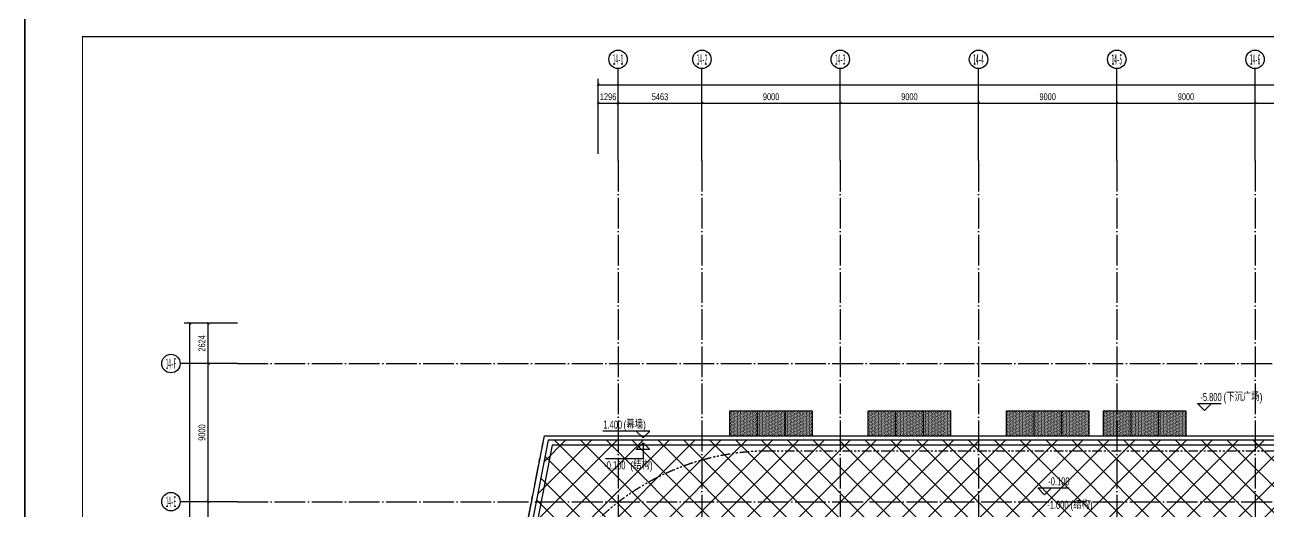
# Model space of a CAD drawing. Extents: x -233336 to 840473, y -28113 to 330904.
# Drawn here: x 651315 to 732232, y 28573 to 60258 of the extents above; entities that cross this region are included whole.
import ezdxf
from ezdxf.enums import TextEntityAlignment as Align
from ezdxf.xclip import XClip

# ---------------------------------------------------------------- set-up
doc = ezdxf.new("R2010")
doc.units = 0
doc.header["$LTSCALE"] = 1000
doc.header["$XCLIPFRAME"] = 2
doc.linetypes.add('104-14# 核心筒$0$DOTE', pattern=[2.42, 2, -0.2, 0.02, -0.2])
doc.linetypes.add('X-104 14#平面$0$PHANTOM2', pattern=[1.25, 0.625, -0.125, 0.125, -0.125, 0.125, -0.125])
doc.layers.get('0').update_dxf_attribs({"linetype": 'CONTINUOUS'})
doc.layers.get('Defpoints').update_dxf_attribs({"linetype": 'CONTINUOUS'})
for name, color, linetype in [('104-14# 核心筒$0$01-标注_轴线坐标', 8, 'CONTINUOUS'), ('104-14# 核心筒$0$A_AXIS-轴线', 8, '104-14# 核心筒$0$DOTE'), ('104-14# 核心筒$0$AXIS_TEXT', 7, 'CONTINUOUS'), ('AXIS_TEXT', 7, 'CONTINUOUS'), ('X-104 14#平面$0$01-标注_标高', 8, 'CONTINUOUS'), ('X-104 14#平面$0$A-C_玻璃幕墙', 8, 'CONTINUOUS'), ('X-104 14#平面$0$A-O_屋面', 8, 'CONTINUOUS'), ('X-104 14#平面$0$A-SUR_吊顶', 8, 'CONTINUOUS'), ('X-104 14#平面$0$EH_玻璃', 8, 'CONTINUOUS')]:
    doc.layers.add(name, color=color, linetype=linetype)
doc.layers.add('X-104 14#平面$0$降板', color=8, linetype='CONTINUOUS', plot=False)
doc.styles.add('104-14# 核心筒$0$_TCH_AXIS', font='STXIHEI.TTF', dxfattribs={"width": 0.8})
doc.styles.add('104-14# 核心筒$0$_TCH_DIM_T3', font='ros.shx', dxfattribs={"width": 0.705882, "bigfont": 'jd.shx'})
doc.styles.add('COMPLEX', font='COMPLEX')
doc.styles.add('X-104 14#平面$0$_TCH_DIM', font='ros.shx', dxfattribs={"width": 0.8, "bigfont": 'jd.shx'})
doc.dimstyles.new('104-14# 核心筒$0$_TCH_ARCH&&150', dxfattribs={"dimtxt": 446.25, "dimasz": 150, "dimexe": 375, "dimexo": 450, "dimgap": 189.375, "dimtad": 1, "dimdec": 0, "dimzin": 0, "dimdsep": 46, "dimtxsty": '104-14# 核心筒$0$_TCH_DIM_T3', "dimblk": '104-14# 核心筒$0$_ArchTick', "dimcen": 0.09, "dimclrt": 7, "dimazin": 2, "dimtfac": 1, "dimtdec": 0, "dimtix": 1, "dimtmove": 2, "dimatfit": 3, "dimfxl": 0, "dimtolj": 1, "dimtzin": 0, "dimarcsym": 0})

# ---------------------------------------------------------------- blocks, each defined once
blk = doc.blocks.new('图框-A1+1-2')
for points, const_width in [([(0, 0), (1261, 0), (1261, 594), (0, 594)], 0.05), ([(1186, 584), (25, 584), (25, 10), (1186, 10)], 0.5)]:
    blk.add_lwpolyline(points, close=True, dxfattribs=dict(const_width=const_width))
blk = doc.blocks.new('_AXISO')
blk.add_circle((0, 0), 0.5)
at = {"layer": 'AXIS_TEXT', "style": 'COMPLEX', "width": 1.041667}
blk.add_attdef('A', text='', height=0.56, dxfattribs=at).set_placement((-0.25, -0.28), (0.25, -0.28), align=Align.FIT)
blk = doc.blocks.new('104-14# 核心筒$0$_ArchTick')
at = {"color": 0, "linetype": 'ByBlock', "const_width": 0.4}
blk.add_lwpolyline([(-0.5, -0.5), (0.5, 0.5)], dxfattribs=at)
blk = doc.blocks.new('*D264')
at = {"layer": '104-14# 核心筒$0$01-标注_轴线坐标', "color": 0, "lineweight": -2}
for p, q in [((-1359, 54468), (-1359, 59343)), ((116900, 54468), (116900, 59343)), ((-1359, 58968), (116900, 58968))]:
    blk.add_line(p, q, dxfattribs=at)
at = {"layer": 'Defpoints', "color": 0}
for p in [(116900, 58968), (-1359, 54018), (116900, 54018)]:
    blk.add_point(p, dxfattribs=at)
at = {"layer": '104-14# 核心筒$0$01-标注_轴线坐标', "color": 0, "lineweight": -2, "xscale": 150, "yscale": 150, "zscale": 150, "rotation": 180}
blk.add_blockref('104-14# 核心筒$0$_ArchTick', (-1359, 58968), dxfattribs=at)
at = {"layer": '104-14# 核心筒$0$01-标注_轴线坐标', "color": 0, "lineweight": -2, "xscale": 150, "yscale": 150, "zscale": 150}
blk.add_blockref('104-14# 核心筒$0$_ArchTick', (116900, 58968), dxfattribs=at)
at = {"layer": '104-14# 核心筒$0$01-标注_轴线坐标', "color": 7, "insert": (57771, 59381), "char_height": 446.2, "attachment_point": 5, "style": '104-14# 核心筒$0$_TCH_DIM_T3'}
blk.add_mtext('\\A1;118259', dxfattribs=at)
blk = doc.blocks.new('*D265')
at = {"layer": '104-14# 核心筒$0$01-标注_轴线坐标', "color": 0, "lineweight": -2}
for p, q in [((-1359, 54468), (-1359, 58143)), ((-1359, 57768), (-63, 57768)), ((-63, 54468), (-63, 58143))]:
    blk.add_line(p, q, dxfattribs=at)
at = {"layer": 'Defpoints', "color": 0}
for p in [(-63, 57768), (-1359, 54018), (-63, 54018)]:
    blk.add_point(p, dxfattribs=at)
at = {"layer": '104-14# 核心筒$0$01-标注_轴线坐标', "color": 0, "lineweight": -2, "xscale": 150, "yscale": 150, "zscale": 150, "rotation": 180}
blk.add_blockref('104-14# 核心筒$0$_ArchTick', (-1359, 57768), dxfattribs=at)
at = {"layer": '104-14# 核心筒$0$01-标注_轴线坐标', "color": 0, "lineweight": -2, "xscale": 150, "yscale": 150, "zscale": 150}
blk.add_blockref('104-14# 核心筒$0$_ArchTick', (-63, 57768), dxfattribs=at)
at = {"layer": '104-14# 核心筒$0$01-标注_轴线坐标', "color": 7, "insert": (-711, 58181), "char_height": 446.2, "attachment_point": 5, "style": '104-14# 核心筒$0$_TCH_DIM_T3'}
blk.add_mtext('\\A1;1296', dxfattribs=at)
blk = doc.blocks.new('*D266')
at = {"layer": '104-14# 核心筒$0$01-标注_轴线坐标', "color": 0, "lineweight": -2}
for p, q in [((-63, 54468), (-63, 58143)), ((-63, 57768), (5400, 57768)), ((5400, 54468), (5400, 58143))]:
    blk.add_line(p, q, dxfattribs=at)
at = {"layer": 'Defpoints', "color": 0}
for p in [(5400, 57768), (-63, 54018), (5400, 54018)]:
    blk.add_point(p, dxfattribs=at)
at = {"layer": '104-14# 核心筒$0$01-标注_轴线坐标', "color": 0, "lineweight": -2, "xscale": 150, "yscale": 150, "zscale": 150, "rotation": 180}
blk.add_blockref('104-14# 核心筒$0$_ArchTick', (-63, 57768), dxfattribs=at)
at = {"layer": '104-14# 核心筒$0$01-标注_轴线坐标', "color": 0, "lineweight": -2, "xscale": 150, "yscale": 150, "zscale": 150}
blk.add_blockref('104-14# 核心筒$0$_ArchTick', (5400, 57768), dxfattribs=at)
at = {"layer": '104-14# 核心筒$0$01-标注_轴线坐标', "color": 7, "insert": (2669, 58181), "char_height": 446.2, "attachment_point": 5, "style": '104-14# 核心筒$0$_TCH_DIM_T3'}
blk.add_mtext('\\A1;5463', dxfattribs=at)
blk = doc.blocks.new('*D267')
at = {"layer": '104-14# 核心筒$0$01-标注_轴线坐标', "color": 0, "lineweight": -2}
for p, q in [((5400, 54468), (5400, 58143)), ((5400, 57768), (14400, 57768)), ((14400, 54468), (14400, 58143))]:
    blk.add_line(p, q, dxfattribs=at)
at = {"layer": 'Defpoints', "color": 0}
for p in [(14400, 57768), (5400, 54018), (14400, 54018)]:
    blk.add_point(p, dxfattribs=at)
at = {"layer": '104-14# 核心筒$0$01-标注_轴线坐标', "color": 0, "lineweight": -2, "xscale": 150, "yscale": 150, "zscale": 150, "rotation": 180}
blk.add_blockref('104-14# 核心筒$0$_ArchTick', (5400, 57768), dxfattribs=at)
at = {"layer": '104-14# 核心筒$0$01-标注_轴线坐标', "color": 0, "lineweight": -2, "xscale": 150, "yscale": 150, "zscale": 150}
blk.add_blockref('104-14# 核心筒$0$_ArchTick', (14400, 57768), dxfattribs=at)
at = {"layer": '104-14# 核心筒$0$01-标注_轴线坐标', "color": 7, "insert": (9900, 58181), "char_height": 446.2, "attachment_point": 5, "style": '104-14# 核心筒$0$_TCH_DIM_T3'}
blk.add_mtext('\\A1;9000', dxfattribs=at)
blk = doc.blocks.new('*D268')
at = {"layer": '104-14# 核心筒$0$01-标注_轴线坐标', "color": 0, "lineweight": -2}
for p, q in [((14400, 54468), (14400, 58143)), ((14400, 57768), (23400, 57768)), ((23400, 54468), (23400, 58143))]:
    blk.add_line(p, q, dxfattribs=at)
at = {"layer": 'Defpoints', "color": 0}
for p in [(23400, 57768), (14400, 54018), (23400, 54018)]:
    blk.add_point(p, dxfattribs=at)
at = {"layer": '104-14# 核心筒$0$01-标注_轴线坐标', "color": 0, "lineweight": -2, "xscale": 150, "yscale": 150, "zscale": 150, "rotation": 180}
blk.add_blockref('104-14# 核心筒$0$_ArchTick', (14400, 57768), dxfattribs=at)
at = {"layer": '104-14# 核心筒$0$01-标注_轴线坐标', "color": 0, "lineweight": -2, "xscale": 150, "yscale": 150, "zscale": 150}
blk.add_blockref('104-14# 核心筒$0$_ArchTick', (23400, 57768), dxfattribs=at)
at = {"layer": '104-14# 核心筒$0$01-标注_轴线坐标', "color": 7, "insert": (18900, 58181), "char_height": 446.2, "attachment_point": 5, "style": '104-14# 核心筒$0$_TCH_DIM_T3'}
blk.add_mtext('\\A1;9000', dxfattribs=at)
blk = doc.blocks.new('*D269')
at = {"layer": '104-14# 核心筒$0$01-标注_轴线坐标', "color": 0, "lineweight": -2}
for p, q in [((23400, 54468), (23400, 58143)), ((23400, 57768), (32400, 57768)), ((32400, 54468), (32400, 58143))]:
    blk.add_line(p, q, dxfattribs=at)
at = {"layer": 'Defpoints', "color": 0}
for p in [(32400, 57768), (23400, 54018), (32400, 54018)]:
    blk.add_point(p, dxfattribs=at)
at = {"layer": '104-14# 核心筒$0$01-标注_轴线坐标', "color": 0, "lineweight": -2, "xscale": 150, "yscale": 150, "zscale": 150, "rotation": 180}
blk.add_blockref('104-14# 核心筒$0$_ArchTick', (23400, 57768), dxfattribs=at)
at = {"layer": '104-14# 核心筒$0$01-标注_轴线坐标', "color": 0, "lineweight": -2, "xscale": 150, "yscale": 150, "zscale": 150}
blk.add_blockref('104-14# 核心筒$0$_ArchTick', (32400, 57768), dxfattribs=at)
at = {"layer": '104-14# 核心筒$0$01-标注_轴线坐标', "color": 7, "insert": (27900, 58181), "char_height": 446.2, "attachment_point": 5, "style": '104-14# 核心筒$0$_TCH_DIM_T3'}
blk.add_mtext('\\A1;9000', dxfattribs=at)
blk = doc.blocks.new('*D270')
at = {"layer": '104-14# 核心筒$0$01-标注_轴线坐标', "color": 0, "lineweight": -2}
for p, q in [((32400, 54468), (32400, 58143)), ((32400, 57768), (41400, 57768)), ((41400, 54468), (41400, 58143))]:
    blk.add_line(p, q, dxfattribs=at)
at = {"layer": 'Defpoints', "color": 0}
for p in [(41400, 57768), (32400, 54018), (41400, 54018)]:
    blk.add_point(p, dxfattribs=at)
at = {"layer": '104-14# 核心筒$0$01-标注_轴线坐标', "color": 0, "lineweight": -2, "xscale": 150, "yscale": 150, "zscale": 150, "rotation": 180}
blk.add_blockref('104-14# 核心筒$0$_ArchTick', (32400, 57768), dxfattribs=at)
at = {"layer": '104-14# 核心筒$0$01-标注_轴线坐标', "color": 0, "lineweight": -2, "xscale": 150, "yscale": 150, "zscale": 150}
blk.add_blockref('104-14# 核心筒$0$_ArchTick', (41400, 57768), dxfattribs=at)
at = {"layer": '104-14# 核心筒$0$01-标注_轴线坐标', "color": 7, "insert": (36900, 58181), "char_height": 446.2, "attachment_point": 5, "style": '104-14# 核心筒$0$_TCH_DIM_T3'}
blk.add_mtext('\\A1;9000', dxfattribs=at)
blk = doc.blocks.new('*D271')
at = {"layer": '104-14# 核心筒$0$01-标注_轴线坐标', "color": 0, "lineweight": -2}
for p, q in [((41400, 54468), (41400, 58143)), ((41400, 57768), (50400, 57768)), ((50400, 54468), (50400, 58143))]:
    blk.add_line(p, q, dxfattribs=at)
at = {"layer": 'Defpoints', "color": 0}
for p in [(50400, 57768), (41400, 54018), (50400, 54018)]:
    blk.add_point(p, dxfattribs=at)
at = {"layer": '104-14# 核心筒$0$01-标注_轴线坐标', "color": 0, "lineweight": -2, "xscale": 150, "yscale": 150, "zscale": 150, "rotation": 180}
blk.add_blockref('104-14# 核心筒$0$_ArchTick', (41400, 57768), dxfattribs=at)
at = {"layer": '104-14# 核心筒$0$01-标注_轴线坐标', "color": 0, "lineweight": -2, "xscale": 150, "yscale": 150, "zscale": 150}
blk.add_blockref('104-14# 核心筒$0$_ArchTick', (50400, 57768), dxfattribs=at)
at = {"layer": '104-14# 核心筒$0$01-标注_轴线坐标', "color": 7, "insert": (45900, 58181), "char_height": 446.2, "attachment_point": 5, "style": '104-14# 核心筒$0$_TCH_DIM_T3'}
blk.add_mtext('\\A1;9000', dxfattribs=at)
blk = doc.blocks.new('*D281')
at = {"layer": '104-14# 核心筒$0$01-标注_轴线坐标', "color": 0, "lineweight": -2}
for p, q in [((-24839, 43424), (-28307, 43424)), ((-27932, -2200), (-27932, 43424)), ((-24839, -2200), (-28307, -2200))]:
    blk.add_line(p, q, dxfattribs=at)
at = {"layer": 'Defpoints', "color": 0}
for p in [(-27932, 43424), (-24389, 43424), (-24389, -2200)]:
    blk.add_point(p, dxfattribs=at)
at = {"layer": '104-14# 核心筒$0$01-标注_轴线坐标', "color": 0, "lineweight": -2, "xscale": 150, "yscale": 150, "zscale": 150}
for p, rotation in [((-27932, 43424), 90), ((-27932, -2200), 270)]:
    blk.add_blockref('104-14# 核心筒$0$_ArchTick', p, dxfattribs=dict(at, rotation=rotation))
at = {"layer": '104-14# 核心筒$0$01-标注_轴线坐标', "color": 7, "insert": (-28344, 20612), "char_height": 446.2, "attachment_point": 5, "rotation": 90, "style": '104-14# 核心筒$0$_TCH_DIM_T3'}
blk.add_mtext('\\A1;45624', dxfattribs=at)
blk = doc.blocks.new('*D286')
at = {"layer": '104-14# 核心筒$0$01-标注_轴线坐标', "color": 0, "lineweight": -2}
for p, q in [((-24839, 31800), (-27107, 31800)), ((-26732, 25700), (-26732, 31800)), ((-24839, 25700), (-27107, 25700))]:
    blk.add_line(p, q, dxfattribs=at)
at = {"layer": 'Defpoints', "color": 0}
for p in [(-26732, 31800), (-24389, 31800), (-24389, 25700)]:
    blk.add_point(p, dxfattribs=at)
at = {"layer": '104-14# 核心筒$0$01-标注_轴线坐标', "color": 0, "lineweight": -2, "xscale": 150, "yscale": 150, "zscale": 150}
for p, rotation in [((-26732, 31800), 90), ((-26732, 25700), 270)]:
    blk.add_blockref('104-14# 核心筒$0$_ArchTick', p, dxfattribs=dict(at, rotation=rotation))
at = {"layer": '104-14# 核心筒$0$01-标注_轴线坐标', "color": 7, "insert": (-27144, 28750), "char_height": 446.2, "attachment_point": 5, "rotation": 90, "style": '104-14# 核心筒$0$_TCH_DIM_T3'}
blk.add_mtext('\\A1;6100', dxfattribs=at)
blk = doc.blocks.new('*D287')
at = {"layer": '104-14# 核心筒$0$01-标注_轴线坐标', "color": 0, "lineweight": -2}
for p, q in [((-24839, 40800), (-27107, 40800)), ((-26732, 31800), (-26732, 40800)), ((-24839, 31800), (-27107, 31800))]:
    blk.add_line(p, q, dxfattribs=at)
at = {"layer": 'Defpoints', "color": 0}
for p in [(-26732, 40800), (-24389, 40800), (-24389, 31800)]:
    blk.add_point(p, dxfattribs=at)
at = {"layer": '104-14# 核心筒$0$01-标注_轴线坐标', "color": 0, "lineweight": -2, "xscale": 150, "yscale": 150, "zscale": 150}
for p, rotation in [((-26732, 40800), 90), ((-26732, 31800), 270)]:
    blk.add_blockref('104-14# 核心筒$0$_ArchTick', p, dxfattribs=dict(at, rotation=rotation))
at = {"layer": '104-14# 核心筒$0$01-标注_轴线坐标', "color": 7, "insert": (-27144, 36300), "char_height": 446.2, "attachment_point": 5, "rotation": 90, "style": '104-14# 核心筒$0$_TCH_DIM_T3'}
blk.add_mtext('\\A1;9000', dxfattribs=at)
blk = doc.blocks.new('*D288')
at = {"layer": '104-14# 核心筒$0$01-标注_轴线坐标', "color": 0, "lineweight": -2}
for p, q in [((-24839, 43424), (-27107, 43424)), ((-26732, 40800), (-26732, 43424)), ((-24839, 40800), (-27107, 40800))]:
    blk.add_line(p, q, dxfattribs=at)
at = {"layer": 'Defpoints', "color": 0}
for p in [(-26732, 43424), (-24389, 43424), (-24389, 40800)]:
    blk.add_point(p, dxfattribs=at)
at = {"layer": '104-14# 核心筒$0$01-标注_轴线坐标', "color": 0, "lineweight": -2, "xscale": 150, "yscale": 150, "zscale": 150}
for p, rotation in [((-26732, 43424), 90), ((-26732, 40800), 270)]:
    blk.add_blockref('104-14# 核心筒$0$_ArchTick', p, dxfattribs=dict(at, rotation=rotation))
at = {"layer": '104-14# 核心筒$0$01-标注_轴线坐标', "color": 7, "insert": (-27144, 42112), "char_height": 446.2, "attachment_point": 5, "rotation": 90, "style": '104-14# 核心筒$0$_TCH_DIM_T3'}
blk.add_mtext('\\A1;2624', dxfattribs=at)
blk = doc.blocks.new('104-14# 核心筒')
at = {"layer": '104-14# 核心筒$0$01-标注_轴线坐标'}
for p, q in [((-62.7, 54018.4), (-62.7, 60018.4)), ((5400, 54018.4), (5400, 60018.4)), ((14400, 54018.4), (14400, 60018.4)), ((23400, 54018.4), (23400, 60018.4)), ((32400, 54018.4), (32400, 60018.4)), ((41400, 54018.4), (41400, 60018.4)), ((-25226.6, 40800), (-28562.7, 40800)), ((-25226.6, 31800), (-28562.7, 31800))]:
    blk.add_line(p, q, dxfattribs=at)
at = {"layer": '104-14# 核心筒$0$A_AXIS-轴线'}
for p, q in [((-62.7, 54018.4), (-62.7, -8545.1)), ((5400, 54018.4), (5400, -8545.1)), ((14400, 54018.4), (14400, -8545.1)), ((23400, 54018.4), (23400, -8545.1)), ((32400, 54018.4), (32400, -8545.1)), ((41400, 54018.4), (41400, -8545.1)), ((-24839, 40800), (120259.9, 40800)), ((-24839, 31800), (120259.9, 31800))]:
    blk.add_line(p, q, dxfattribs=at)
at = {"layer": '104-14# 核心筒$0$01-标注_轴线坐标'}
ref = blk.add_blockref('_AXISO', (-62.7, 60618.4), dxfattribs=dict(at, xscale=1200, yscale=1200, zscale=1200))
ref.add_attrib('A', '14-1', dxfattribs={"layer": '104-14# 核心筒$0$AXIS_TEXT', "height": 678.82, "style": '104-14# 核心筒$0$_TCH_AXIS', "width": 0.46828}).set_placement((-402.1, 60279), (276.7, 60279), align=Align.FIT)
ref = blk.add_blockref('_AXISO', (5400, 60618.4), dxfattribs=dict(at, xscale=1200, yscale=1200, zscale=1200))
ref.add_attrib('A', '14-2', dxfattribs={"layer": '104-14# 核心筒$0$AXIS_TEXT', "height": 678.82, "style": '104-14# 核心筒$0$_TCH_AXIS', "width": 0.46828}).set_placement((5060.6, 60279), (5739.4, 60279), align=Align.FIT)
ref = blk.add_blockref('_AXISO', (14400, 60618.4), dxfattribs=dict(at, xscale=1200, yscale=1200, zscale=1200))
ref.add_attrib('A', '14-3', dxfattribs={"layer": '104-14# 核心筒$0$AXIS_TEXT', "height": 678.82, "style": '104-14# 核心筒$0$_TCH_AXIS', "width": 0.46828}).set_placement((14060.6, 60279), (14739.4, 60279), align=Align.FIT)
ref = blk.add_blockref('_AXISO', (23400, 60618.4), dxfattribs=dict(at, xscale=1200, yscale=1200, zscale=1200))
ref.add_attrib('A', '14-4', dxfattribs={"layer": '104-14# 核心筒$0$AXIS_TEXT', "height": 678.82, "style": '104-14# 核心筒$0$_TCH_AXIS', "width": 0.46828}).set_placement((23060.6, 60279), (23739.4, 60279), align=Align.FIT)
ref = blk.add_blockref('_AXISO', (32400, 60618.4), dxfattribs=dict(at, xscale=1200, yscale=1200, zscale=1200))
ref.add_attrib('A', '14-5', dxfattribs={"layer": '104-14# 核心筒$0$AXIS_TEXT', "height": 678.82, "style": '104-14# 核心筒$0$_TCH_AXIS', "width": 0.46828}).set_placement((32060.6, 60279), (32739.4, 60279), align=Align.FIT)
ref = blk.add_blockref('_AXISO', (41400, 60618.4), dxfattribs=dict(at, xscale=1200, yscale=1200, zscale=1200))
ref.add_attrib('A', '14-6', dxfattribs={"layer": '104-14# 核心筒$0$AXIS_TEXT', "height": 678.82, "style": '104-14# 核心筒$0$_TCH_AXIS', "width": 0.46828}).set_placement((41060.6, 60279), (41739.4, 60279), align=Align.FIT)
ref = blk.add_blockref('_AXISO', (-29162.7, 40800), dxfattribs=dict(at, xscale=1200, yscale=1200, zscale=1200))
ref.add_attrib('A', '14-F', dxfattribs={"layer": '104-14# 核心筒$0$AXIS_TEXT', "height": 678.82, "style": '104-14# 核心筒$0$_TCH_AXIS', "width": 0.485065}).set_placement((-29502.1, 40460.6), (-28823.3, 40460.6), align=Align.FIT)
ref = blk.add_blockref('_AXISO', (-29162.7, 31800), dxfattribs=dict(at, xscale=1200, yscale=1200, zscale=1200))
ref.add_attrib('A', '14-E', dxfattribs={"layer": '104-14# 核心筒$0$AXIS_TEXT', "height": 678.82, "style": '104-14# 核心筒$0$_TCH_AXIS', "width": 0.472546}).set_placement((-29502.1, 31460.6), (-28823.3, 31460.6), align=Align.FIT)
for p1, p2, distance, text, picture, middle in [((-1359, 54018.4), (116900.2, 54018.4), 4950, '118259', '*D264', (57770.6, 59380.9)), ((-1359, 54018.4), (-62.7, 54018.4), 3750, '1296', '*D265', (-710.9, 58180.9)), ((-62.7, 54018.4), (5400, 54018.4), 3750, '5463', '*D266', (2668.6, 58180.9)), ((5400, 54018.4), (14400, 54018.4), 3750, '9000', '*D267', (9900, 58180.9)), ((14400, 54018.4), (23400, 54018.4), 3750, '9000', '*D268', (18900, 58180.9)), ((23400, 54018.4), (32400, 54018.4), 3750, '9000', '*D269', (27900, 58180.9)), ((32400, 54018.4), (41400, 54018.4), 3750, '9000', '*D270', (36900, 58180.9)), ((41400, 54018.4), (50400, 54018.4), 3750, '9000', '*D271', (45900, 58180.9)), ((-24389, -2200), (-24389, 43424.4), 3542.6, '45624', '*D281', (-28344, 20612.2)), ((-24389, 40800), (-24389, 43424.4), 2342.6, '2624', '*D288', (-27144, 42112.2)), ((-24389, 31800), (-24389, 40800), 2342.6, '9000', '*D287', (-27144, 36300)), ((-24389, 25700), (-24389, 31800), 2342.6, '6100', '*D286', (-27144, 28750))]:
    dim = blk.add_aligned_dim(p1=p1, p2=p2, distance=distance, text=text, dimstyle='104-14# 核心筒$0$_TCH_ARCH&&150', dxfattribs=at)
    dim.commit()
    dim.dimension.update_dxf_attribs({"geometry": picture, "text_midpoint": middle})
blk = doc.blocks.new('X-104 14#平面')
at = {"layer": 'X-104 14#平面$0$EH_玻璃'}
h = blk.add_hatch(dxfattribs=at)
h.set_pattern_fill('DOTS', color=256, scale=50, angle=45)
h.paths.add_polyline_path([(12600, 37700), (7200, 37700), (7200, 36100), (12600, 36100)])
h = blk.add_hatch(dxfattribs=at)
h.set_pattern_fill('DOTS', color=256, scale=50, angle=45)
h.paths.add_polyline_path([(21600, 37700), (16200, 37700), (16200, 36100), (21600, 36100)])
h = blk.add_hatch(dxfattribs=at)
h.set_pattern_fill('DOTS', color=256, scale=50, angle=45)
h.paths.add_polyline_path([(30600, 37700), (25200, 37700), (25200, 36100), (30600, 36100)])
h = blk.add_hatch(dxfattribs=at)
h.set_pattern_fill('DOTS', color=256, scale=50, angle=45)
h.paths.add_polyline_path([(36912.9, 37700), (31512.9, 37700), (31512.9, 36100), (36912.9, 36100)])
at = {"layer": 'X-104 14#平面$0$降板'}
h = blk.add_hatch(dxfattribs=at)
h.set_pattern_fill('ANSI37', color=256, scale=750)
h.set_pattern_definition([(45, (0, 0), (-841.899, 841.899), []), (135, (0, 0), (-841.899, -841.899), [])])
h.paths.add_polyline_path([(83500, 40800), (86400, 48900), (86400, 51400), (77509.2, 51400), (58917.8, 35800), (-4608.4, 35800), (-12111.5, -2800), (112466, -2800), (116300, 1125.5), (116300, 11750), (115900, 11750), (107700, -0.1), (86400, 0), (77400, 799.9), (59400, 799.9), (50400, 0), (-62.7, 0), (5400, 25700), (68400, 25700)])
blk.add_lwpolyline([(-38664.4, 63600), (150485.6, 63600), (150485.6, -25500), (-38664.4, -25500)], close=True)
at = {"layer": 'X-104 14#平面$0$01-标注_标高'}
for p, q in [((38110, 37745.4), (37660, 38195.4)), ((37660, 38195.4), (39191.9, 38195.4)), ((38110, 37745.4), (38560, 38195.4)), ((2015, 36400), (-1060.2, 36400)), ((1565, 35950), (1115, 36400)), ((1565, 35640), (1115, 35190)), ((1565, 35950), (2015, 36400)), ((1565, 35640), (2015, 35190)), ((1565, 35640), (1565, 34590)), ((2015, 35190), (1115, 35190)), ((1565, 34590), (-881.5, 34590)), ((27704, 32254.5), (27254, 32704.5)), ((27254, 32704.5), (29288.9, 32704.5)), ((27704, 32254.5), (28154, 32704.5))]:
    blk.add_line(p, q, dxfattribs=at)
at = {"layer": 'X-104 14#平面$0$A-C_玻璃幕墙'}
for points in [[(12600, 37700), (7200, 37700), (7200, 36100), (12600, 36100)], [(21600, 37700), (16200, 37700), (16200, 36100), (21600, 36100)], [(30600, 37700), (25200, 37700), (25200, 36100), (30600, 36100)], [(36912.9, 37700), (31512.9, 37700), (31512.9, 36100), (36912.9, 36100)]]:
    blk.add_lwpolyline(points, close=True, dxfattribs=at)
for points in [[(9000, 37700), (9000, 36100)], [(10800, 37700), (10800, 36100)], [(18000, 37700), (18000, 36100)], [(19800, 37700), (19800, 36100)], [(27000, 37700), (27000, 36100)], [(28800, 37700), (28800, 36100)], [(33312.9, 37700), (33312.9, 36100)], [(35112.9, 37700), (35112.9, 36100)]]:
    blk.add_lwpolyline(points, dxfattribs=at)
at = {"layer": 'X-104 14#平面$0$A-O_屋面', "linetype": 'X-104 14#平面$0$PHANTOM2', "ltscale": 2}
blk.add_lwpolyline([(116300, 1125.5), (112466, -2800), (-12111.5, -2800), (-10903.8, 3413.1), (-11202.5, 3471.2), (-4857, 36100), (58808.6, 36100), (74837.7, 49550), (86050, 49550), (86050, 51700), (92100, 51702), (92100, 55283.2), (94608.8, 59227.5), (95621.4, 58583.5), (95782.4, 58836.6), (99791.5, 56286.5), (107067.8, 54161.9), (111100, 54161.9), (111100, 52680), (116300, 52680)], close=True, dxfattribs=at)
at = {"layer": 'X-104 14#平面$0$A-O_屋面', "ltscale": 5}
for points in [[(-11202.5, 3471.2), (-4857, 36100), (58808.6, 36100), (77400, 51700), (93285, 51700)], [(93285, 51080), (77625.7, 51080), (59034.3, 35480), (-4345.9, 35480), (-10594, 3352.8)]]:
    blk.add_lwpolyline(points, dxfattribs=at)
at = {"layer": 'X-104 14#平面$0$A-SUR_吊顶', "linetype": 'X-104 14#平面$0$PHANTOM2'}
blk.add_line((57679.8, 35100), (9724.7, 35100), dxfattribs=at)
blk.add_arc((9724.7, 19100), 16000, 90, 168, dxfattribs=at)
at = {"layer": 'X-104 14#平面$0$降板'}
blk.add_lwpolyline([(83500, 40800), (86400, 48900), (86400, 51400), (77509.2, 51400), (58917.8, 35800), (-4608.4, 35800), (-12111.5, -2800), (112466, -2800), (116300, 1125.5), (116300, 11750), (115900, 11750), (107700, -0.1), (86400, 0), (77400, 799.9), (59400, 799.9), (50400, 0), (-62.7, 0), (5400, 25700), (68400, 25700)], close=True, dxfattribs=at)
ref = blk.add_blockref('104-14# 核心筒', (0, 0))
XClip(ref).set_block_clipping_path([(-38664.3623821461, -25500), (139216.5485069363, 330900)])
at = {"xscale": 150, "yscale": 150, "zscale": 150}
blk.add_blockref('图框-A1+1-2', (-38664.4, -25500), dxfattribs=at)
at = {"layer": 'X-104 14#平面$0$01-标注_标高', "color": 7, "style": 'X-104 14#平面$0$_TCH_DIM'}
for s, height, width, p in [('-5.800', 525, 0.64, (37838.9, 38352.9)), ('(下沉广场)', 520.93, 0.8, (39341.9, 38352.9)), ('1.400', 525, 0.64, (-1018.8, 36557.5)), ('(幕墙)', 520.93, 0.8, (294, 36557.5)), ('-0.100', 525, 0.64, (-962.5, 33907.5)), ('(结构)', 520.93, 0.8, (736.7, 33907.5)), ('-0.100', 525, 0.64, (27935.9, 32862)), ('-1.000', 525, 0.64, (27872.3, 31339.1)), ('(结构)', 520.93, 0.8, (29375.3, 31339.1))]:
    blk.add_text(s, height=height, dxfattribs=dict(at, width=width)).set_placement(p)

msp = doc.modelspace()

# ---------------------------------------------------------------- block references
msp.add_blockref('X-104 14#平面', (689983.4, -2608.9))

doc.saveas('drawing.dxf')
